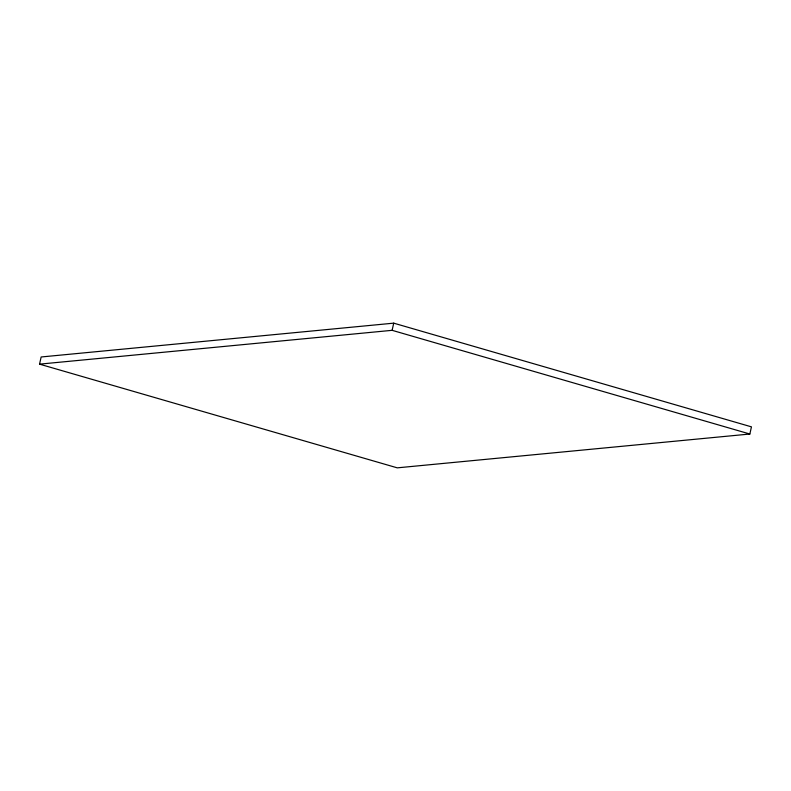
<?xml version="1.0" encoding="UTF-8"?>
<svg xmlns="http://www.w3.org/2000/svg" width="791" height="791" viewBox="0 0 791 791"><rect width="100%" height="100%" fill="white"/><g stroke="black" fill="none" stroke-linecap="round" stroke-linejoin="round"><path stroke-width="1.19" d="M39.55 364.147L41.152 356.978L393.72 323.153L751.45 426.853L749.848 434.022L397.28 467.847L39.55 364.147L392.118 330.322L749.848 434.022M392.118 330.322L393.72 323.153"/></g></svg>
